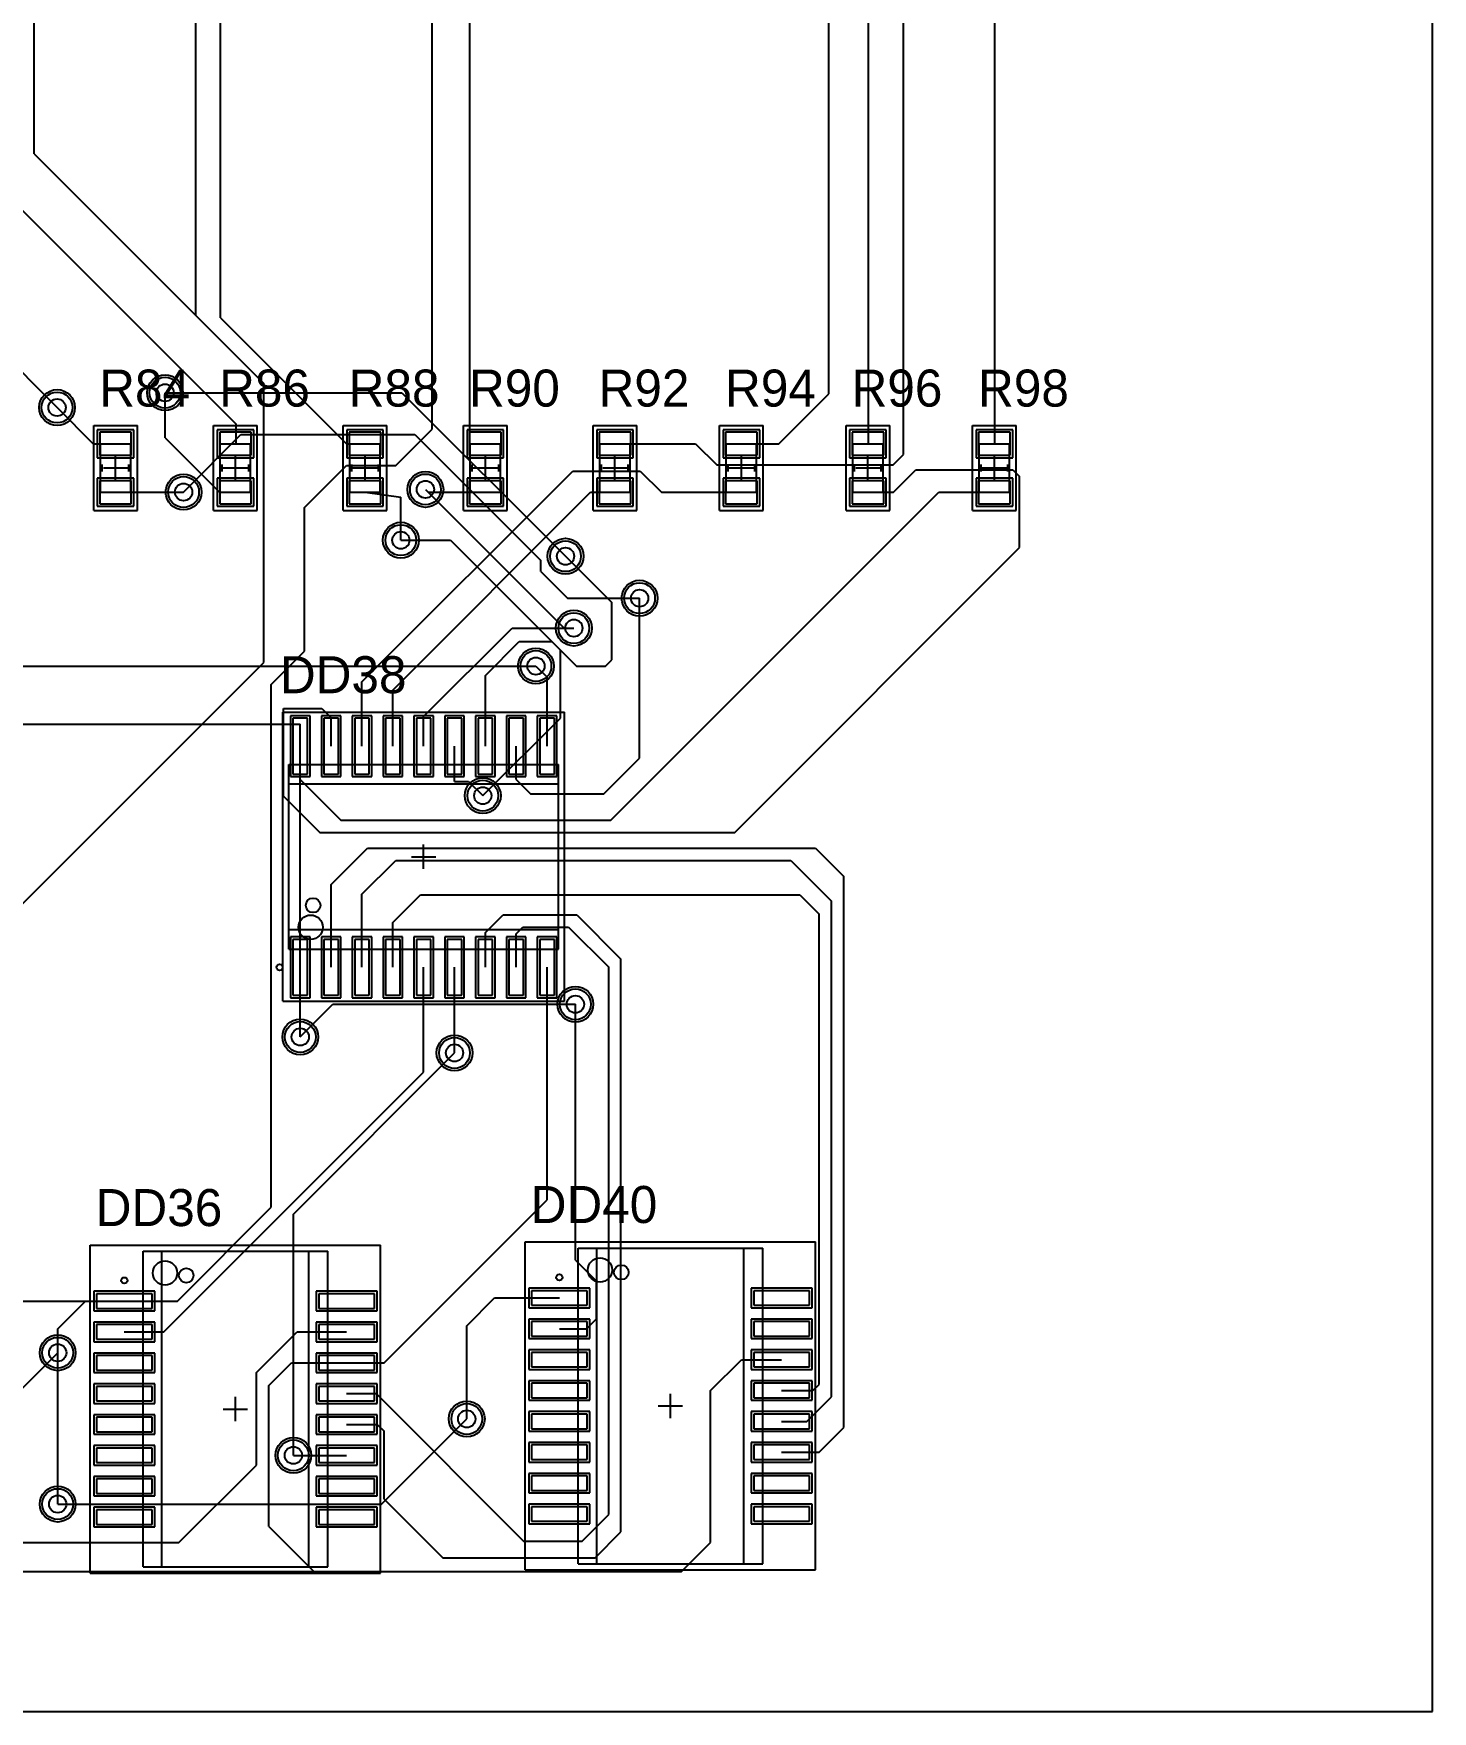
# Model space of a CAD drawing. Header units: millimetres. Extents: x 26 to 338, y 26 to 225.
# Drawn here: x 280.7 to 338.3, y 25.9 to 95 of the extents above; entities that cross this region are included whole.
import ezdxf

# ---------------------------------------------------------------- set-up
doc = ezdxf.new("R2010")
doc.units = ezdxf.units.MM
for name, color, linetype in [('BottomLayer', 5, 'Continuous'), ('BottomSolder', 6, 'Continuous'), ('Mechanical13', 56, 'Continuous'), ('Mechanical15', 56, 'Continuous'), ('MultiLayer', 9, 'Continuous'), ('TopLayer', 1, 'Continuous'), ('TopOverlay', 2, 'Continuous'), ('TopPaste', 8, 'Continuous'), ('TopSolder', 216, 'Continuous'), ('ViaHoleLayer', 16, 'Continuous')]:
    doc.layers.add(name, color=color, linetype=linetype)

msp = doc.modelspace()

# ---------------------------------------------------------------- linework, layer by layer
at = {"layer": 'BottomLayer'}
for p, q in [((272.593, 88.697), (281.711, 79.578)), ((286.156, 80.188), (295.91, 80.188)), ((295.91, 80.188), (302.641, 73.457)), ((286.918, 76.098), (289.281, 78.461)), ((289.281, 78.461), (296.443, 78.461)), ((296.443, 78.461), (301.625, 73.279)), ((296.875, 76.206), (302.583, 70.498)), ((295.863, 74.117), (297.913, 74.117)), ((297.913, 74.117), (302.434, 69.596)), ((301.625, 72.822), (301.625, 73.279)), ((301.625, 72.822), (302.717, 71.73)), ((302.717, 71.73), (305.689, 71.73)), ((302.583, 70.498), (302.984, 70.498)), ((302.434, 66.798), (302.434, 69.596)), ((278.79, 68.936), (301.422, 68.936)), ((234.442, 66.548), (291.722, 66.548)), ((291.722, 53.67), (291.722, 66.548)), ((299.237, 63.602), (302.434, 66.798)), ((291.722, 53.67), (293.068, 55.016)), ((293.068, 55.016), (303.047, 55.016)), ((291.44, 46.38), (298.072, 53.013)), ((291.44, 36.449), (291.44, 46.38)), ((276.575, 35.509), (281.737, 40.671)), ((295.072, 34.442), (298.577, 37.948)), ((281.737, 34.442), (295.072, 34.442))]:
    msp.add_line(p, q, dxfattribs=at)
for centre in [(286.156, 80.188), (281.711, 79.578), (286.918, 76.098), (296.875, 76.206), (295.863, 74.117), (302.641, 73.457), (305.689, 71.73), (302.984, 70.498), (301.422, 68.936), (299.237, 63.602), (303.047, 55.016), (291.722, 53.67), (298.072, 53.013), (281.737, 40.671), (298.577, 37.948), (291.44, 36.449), (281.737, 34.442)]:
    msp.add_circle(centre, 0.635, dxfattribs=at)
at = {"layer": 'BottomSolder'}
for centre in [(286.156, 80.188), (281.711, 79.578), (286.918, 76.098), (296.875, 76.206), (295.863, 74.117), (302.641, 73.457), (305.689, 71.73), (302.984, 70.498), (301.422, 68.936), (299.237, 63.602), (303.047, 55.016), (291.722, 53.67), (298.072, 53.013), (281.737, 40.671), (298.577, 37.948), (291.44, 36.449), (281.737, 34.442)]:
    msp.add_circle(centre, 0.737, dxfattribs=at)
at = {"layer": 'Mechanical13'}
for p, q in [((283.493, 76.089), (283.493, 78.089)), ((283.493, 78.089), (284.743, 78.089)), ((284.743, 76.089), (284.743, 78.089)), ((288.43, 76.089), (288.43, 78.089)), ((288.43, 78.089), (289.68, 78.089)), ((289.68, 76.089), (289.68, 78.089)), ((293.764, 76.089), (293.764, 78.089)), ((293.764, 78.089), (295.014, 78.089)), ((295.014, 76.089), (295.014, 78.089)), ((298.717, 76.089), (298.717, 78.089)), ((298.717, 78.089), (299.967, 78.089)), ((299.967, 76.089), (299.967, 78.089)), ((304.051, 76.089), (304.051, 78.089)), ((304.051, 78.089), (305.301, 78.089)), ((305.301, 76.089), (305.301, 78.089)), ((309.258, 76.089), (309.258, 78.089)), ((309.258, 78.089), (310.508, 78.089)), ((310.508, 76.089), (310.508, 78.089)), ((314.465, 76.089), (314.465, 78.089)), ((314.465, 78.089), (315.715, 78.089)), ((315.715, 76.089), (315.715, 78.089)), ((319.672, 76.089), (319.672, 78.089)), ((319.672, 78.089), (320.922, 78.089)), ((320.922, 76.089), (320.922, 78.089)), ((283.493, 76.089), (284.743, 76.089)), ((288.43, 76.089), (289.68, 76.089)), ((293.764, 76.089), (295.014, 76.089)), ((298.717, 76.089), (299.967, 76.089)), ((304.051, 76.089), (305.301, 76.089)), ((309.258, 76.089), (310.508, 76.089)), ((314.465, 76.089), (315.715, 76.089)), ((319.672, 76.089), (320.922, 76.089)), ((291.252, 64.887), (302.352, 64.887)), ((291.252, 57.287), (291.252, 64.887)), ((302.352, 57.287), (302.352, 64.887)), ((291.252, 57.287), (302.352, 57.287)), ((303.162, 31.981), (303.162, 44.981)), ((303.162, 44.981), (310.762, 44.981)), ((310.762, 31.981), (310.762, 44.981)), ((285.255, 31.854), (285.255, 44.854)), ((285.255, 44.854), (292.855, 44.854)), ((292.855, 31.854), (292.855, 44.854)), ((285.255, 31.854), (292.855, 31.854)), ((303.162, 31.981), (310.762, 31.981))]:
    msp.add_line(p, q, dxfattribs=at)
for centre in [(292.152, 58.187), (286.155, 43.954), (304.062, 44.081)]:
    msp.add_circle(centre, 0.5, dxfattribs=at)
at = {"layer": 'Mechanical15'}
for p, q in [((283.218, 75.339), (283.218, 78.839)), ((283.218, 78.839), (285.018, 78.839)), ((285.018, 75.339), (285.018, 78.839)), ((288.155, 75.339), (288.155, 78.839)), ((288.155, 78.839), (289.955, 78.839)), ((289.955, 75.339), (289.955, 78.839)), ((293.489, 75.339), (293.489, 78.839)), ((293.489, 78.839), (295.289, 78.839)), ((295.289, 75.339), (295.289, 78.839)), ((298.442, 75.339), (298.442, 78.839)), ((298.442, 78.839), (300.242, 78.839)), ((300.242, 75.339), (300.242, 78.839)), ((303.776, 75.339), (303.776, 78.839)), ((303.776, 78.839), (305.576, 78.839)), ((305.576, 75.339), (305.576, 78.839)), ((308.983, 75.339), (308.983, 78.839)), ((308.983, 78.839), (310.783, 78.839)), ((310.783, 75.339), (310.783, 78.839)), ((314.19, 75.339), (314.19, 78.839)), ((314.19, 78.839), (315.99, 78.839)), ((315.99, 75.339), (315.99, 78.839)), ((319.397, 75.339), (319.397, 78.839)), ((319.397, 78.839), (321.197, 78.839)), ((321.197, 75.339), (321.197, 78.839)), ((284.118, 76.589), (284.118, 77.589)), ((289.055, 76.589), (289.055, 77.589)), ((294.389, 76.589), (294.389, 77.589)), ((299.342, 76.589), (299.342, 77.589)), ((304.676, 76.589), (304.676, 77.589)), ((309.883, 76.589), (309.883, 77.589)), ((315.09, 76.589), (315.09, 77.589)), ((320.297, 76.589), (320.297, 77.589)), ((283.618, 77.089), (284.618, 77.089)), ((288.555, 77.089), (289.555, 77.089)), ((293.889, 77.089), (294.889, 77.089)), ((298.842, 77.089), (299.842, 77.089)), ((304.176, 77.089), (305.176, 77.089)), ((309.383, 77.089), (310.383, 77.089)), ((314.59, 77.089), (315.59, 77.089)), ((319.797, 77.089), (320.797, 77.089)), ((283.218, 75.339), (285.018, 75.339)), ((288.155, 75.339), (289.955, 75.339)), ((293.489, 75.339), (295.289, 75.339)), ((298.442, 75.339), (300.242, 75.339)), ((303.776, 75.339), (305.576, 75.339)), ((308.983, 75.339), (310.783, 75.339)), ((314.19, 75.339), (315.99, 75.339)), ((319.397, 75.339), (321.197, 75.339)), ((291.002, 67.037), (302.602, 67.037)), ((291.002, 55.137), (291.002, 67.037)), ((302.602, 55.137), (302.602, 67.037)), ((296.802, 60.587), (296.802, 61.587)), ((296.302, 61.087), (297.302, 61.087)), ((291.002, 55.137), (302.602, 55.137)), ((283.08, 31.604), (283.08, 45.104)), ((283.08, 45.104), (295.03, 45.104)), ((295.03, 31.604), (295.03, 45.104)), ((300.987, 31.731), (300.987, 45.231)), ((300.987, 45.231), (312.937, 45.231)), ((312.937, 31.731), (312.937, 45.231)), ((289.055, 37.854), (289.055, 38.854)), ((306.962, 37.981), (306.962, 38.981)), ((288.555, 38.354), (289.555, 38.354)), ((306.462, 38.481), (307.462, 38.481)), ((283.08, 31.604), (295.03, 31.604)), ((300.987, 31.731), (312.937, 31.731))]:
    msp.add_line(p, q, dxfattribs=at)
at = {"layer": 'MultiLayer'}
for centre in [(286.156, 80.188), (281.711, 79.578), (286.918, 76.098), (296.875, 76.206), (295.863, 74.117), (302.641, 73.457), (305.689, 71.73), (302.984, 70.498), (301.422, 68.936), (299.237, 63.602), (303.047, 55.016), (291.722, 53.67), (298.072, 53.013), (281.737, 40.671), (298.577, 37.948), (291.44, 36.449), (281.737, 34.442)]:
    msp.add_circle(centre, 0.635, dxfattribs=at)
at = {"layer": 'TopLayer'}
for p, q in [((338.328, 25.908), (338.328, 224.536)), ((320.319, 78.089), (320.319, 186.825)), ((313.487, 80.146), (313.487, 149.454)), ((315.112, 78.089), (315.112, 147.117)), ((316.56, 77.648), (316.56, 146.456)), ((280.772, 90.018), (280.772, 119.024)), ((287.426, 83.363), (287.426, 105.054)), ((297.155, 78.689), (297.155, 104.673)), ((288.442, 83.271), (288.442, 104.267)), ((298.704, 78.089), (298.704, 103.326)), ((280.772, 90.018), (287.426, 83.363)), ((279.629, 88.341), (289.077, 78.892)), ((287.426, 83.363), (290.22, 80.569)), ((288.442, 83.271), (293.624, 78.089)), ((286.156, 78.334), (286.156, 80.188)), ((290.22, 69.088), (290.22, 80.569)), ((311.429, 78.089), (313.487, 80.146)), ((281.711, 79.578), (283.201, 78.089)), ((289.077, 78.089), (289.077, 78.892)), ((283.201, 78.089), (284.118, 78.089)), ((284.768, 78.564), (283.468, 78.564)), ((283.468, 78.564), (283.468, 77.614)), ((284.768, 77.614), (284.768, 78.564)), ((286.156, 78.334), (288.401, 76.089)), ((289.705, 78.564), (288.405, 78.564)), ((288.405, 78.564), (288.405, 77.614)), ((289.055, 78.089), (289.077, 78.089)), ((289.705, 77.614), (289.705, 78.564)), ((293.624, 78.089), (294.389, 78.089)), ((295.039, 78.564), (293.739, 78.564)), ((293.739, 78.564), (293.739, 77.614)), ((295.039, 77.614), (295.039, 78.564)), ((295.656, 77.191), (297.155, 78.689)), ((299.992, 78.564), (298.692, 78.564)), ((298.692, 78.564), (298.692, 77.614)), ((298.704, 78.089), (299.342, 78.089)), ((299.992, 77.614), (299.992, 78.564)), ((305.326, 78.564), (304.026, 78.564)), ((304.026, 78.564), (304.026, 77.614)), ((304.676, 78.089), (307.991, 78.089)), ((305.326, 77.614), (305.326, 78.564)), ((307.991, 78.089), (308.864, 77.216)), ((310.533, 78.564), (309.233, 78.564)), ((309.233, 78.564), (309.233, 77.614)), ((309.883, 78.089), (311.429, 78.089)), ((310.533, 77.614), (310.533, 78.564)), ((315.74, 78.564), (314.44, 78.564)), ((314.44, 78.564), (314.44, 77.614)), ((315.09, 78.089), (315.112, 78.089)), ((315.74, 77.614), (315.74, 78.564)), ((320.947, 78.564), (319.647, 78.564)), ((319.647, 78.564), (319.647, 77.614)), ((320.297, 78.089), (320.319, 78.089)), ((320.947, 77.614), (320.947, 78.564)), ((283.468, 77.614), (284.768, 77.614)), ((288.405, 77.614), (289.705, 77.614)), ((293.739, 77.614), (295.039, 77.614)), ((298.692, 77.614), (299.992, 77.614)), ((304.026, 77.614), (305.326, 77.614)), ((309.233, 77.614), (310.533, 77.614)), ((314.44, 77.614), (315.74, 77.614)), ((316.128, 77.216), (316.56, 77.648)), ((319.647, 77.614), (320.947, 77.614)), ((291.897, 75.463), (293.624, 77.191)), ((293.624, 77.191), (295.656, 77.191)), ((294.262, 68.281), (302.943, 76.962)), ((302.943, 76.962), (305.714, 76.962)), ((305.714, 76.962), (306.587, 76.089)), ((308.864, 77.216), (316.128, 77.216)), ((316.144, 76.089), (317.068, 77.013)), ((317.068, 77.013), (321.056, 77.013)), ((321.056, 77.013), (321.335, 76.733)), ((321.335, 73.812), (321.335, 76.733)), ((284.768, 76.564), (283.468, 76.564)), ((283.468, 76.564), (283.468, 75.614)), ((284.118, 76.089), (286.909, 76.089)), ((284.768, 75.614), (284.768, 76.564)), ((286.909, 76.089), (286.918, 76.098)), ((288.401, 76.089), (289.055, 76.089)), ((289.705, 76.564), (288.405, 76.564)), ((288.405, 76.564), (288.405, 75.614)), ((289.705, 75.614), (289.705, 76.564)), ((295.039, 76.564), (293.739, 76.564)), ((293.739, 76.564), (293.739, 75.614)), ((294.389, 76.089), (295.863, 75.882)), ((295.039, 75.614), (295.039, 76.564)), ((295.532, 67.945), (303.676, 76.089)), ((296.875, 76.206), (296.992, 76.089)), ((296.992, 76.089), (299.342, 76.089)), ((299.992, 76.564), (298.692, 76.564)), ((298.692, 76.564), (298.692, 75.614)), ((299.992, 75.614), (299.992, 76.564)), ((303.676, 76.089), (304.676, 76.089)), ((305.326, 76.564), (304.026, 76.564)), ((304.026, 76.564), (304.026, 75.614)), ((304.509, 62.59), (318.008, 76.089)), ((305.326, 75.614), (305.326, 76.564)), ((306.587, 76.089), (309.883, 76.089)), ((310.533, 76.564), (309.233, 76.564)), ((309.233, 76.564), (309.233, 75.614)), ((310.533, 75.614), (310.533, 76.564)), ((315.74, 76.564), (314.44, 76.564)), ((314.44, 76.564), (314.44, 75.614)), ((315.09, 76.089), (316.144, 76.089)), ((315.74, 75.614), (315.74, 76.564)), ((318.008, 76.089), (320.297, 76.089)), ((320.947, 76.564), (319.647, 76.564)), ((319.647, 76.564), (319.647, 75.614)), ((320.947, 75.614), (320.947, 76.564)), ((283.468, 75.614), (284.768, 75.614)), ((288.405, 75.614), (289.705, 75.614)), ((291.897, 69.545), (291.897, 75.463)), ((293.739, 75.614), (295.039, 75.614)), ((295.863, 74.117), (295.863, 75.882)), ((298.692, 75.614), (299.992, 75.614)), ((304.026, 75.614), (305.326, 75.614)), ((309.233, 75.614), (310.533, 75.614)), ((314.44, 75.614), (315.74, 75.614)), ((319.647, 75.614), (320.947, 75.614)), ((302.641, 73.457), (304.546, 71.552)), ((309.609, 62.086), (321.335, 73.812)), ((304.546, 69.19), (304.546, 71.552)), ((305.689, 65.151), (305.689, 71.73)), ((296.802, 66.856), (300.444, 70.498)), ((300.444, 70.498), (302.984, 70.498)), ((299.342, 68.554), (300.736, 69.948)), ((300.736, 69.948), (302.082, 69.948)), ((302.082, 69.948), (303.094, 68.936)), ((278.308, 57.175), (290.22, 69.088)), ((290.525, 68.174), (291.897, 69.545)), ((304.292, 68.936), (304.546, 69.19)), ((299.342, 65.637), (299.342, 68.554)), ((301.422, 68.936), (301.882, 68.475)), ((301.882, 65.637), (301.882, 68.475)), ((303.094, 68.936), (304.292, 68.936)), ((290.525, 46.66), (290.525, 68.174)), ((294.262, 65.637), (294.262, 68.281)), ((295.532, 65.637), (295.532, 67.945)), ((291.033, 63.576), (291.033, 67.183)), ((291.033, 67.183), (292.611, 67.183)), ((292.611, 67.183), (292.992, 66.802)), ((292.022, 66.787), (291.422, 66.787)), ((291.422, 66.787), (291.422, 64.487)), ((292.022, 64.487), (292.022, 66.787)), ((293.292, 66.787), (292.692, 66.787)), ((292.692, 66.787), (292.692, 64.487)), ((292.992, 65.637), (292.992, 66.802)), ((293.292, 64.487), (293.292, 66.787)), ((294.562, 66.787), (293.962, 66.787)), ((293.962, 66.787), (293.962, 64.487)), ((294.562, 64.487), (294.562, 66.787)), ((295.832, 66.787), (295.232, 66.787)), ((295.232, 66.787), (295.232, 64.487)), ((295.832, 64.487), (295.832, 66.787)), ((297.102, 66.787), (296.502, 66.787)), ((296.502, 66.787), (296.502, 64.487)), ((296.802, 65.637), (296.802, 66.856)), ((297.102, 64.487), (297.102, 66.787)), ((298.372, 66.787), (297.772, 66.787)), ((297.772, 66.787), (297.772, 64.487)), ((298.372, 64.487), (298.372, 66.787)), ((299.642, 66.787), (299.042, 66.787)), ((299.042, 66.787), (299.042, 64.487)), ((299.642, 64.487), (299.642, 66.787)), ((300.912, 66.787), (300.312, 66.787)), ((300.312, 66.787), (300.312, 64.487)), ((300.912, 64.487), (300.912, 66.787)), ((302.182, 66.787), (301.582, 66.787)), ((301.582, 66.787), (301.582, 64.487)), ((302.182, 64.487), (302.182, 66.787)), ((291.722, 64.262), (291.722, 65.637)), ((298.072, 64.186), (298.072, 65.637)), ((300.612, 64.262), (300.612, 65.637)), ((304.216, 63.678), (305.689, 65.151)), ((291.422, 64.487), (292.022, 64.487)), ((291.722, 64.262), (293.394, 62.59)), ((292.692, 64.487), (293.292, 64.487)), ((293.962, 64.487), (294.562, 64.487)), ((295.232, 64.487), (295.832, 64.487)), ((296.502, 64.487), (297.102, 64.487)), ((297.772, 64.487), (298.372, 64.487)), ((299.042, 64.487), (299.642, 64.487)), ((300.312, 64.487), (300.912, 64.487)), ((300.612, 64.262), (301.196, 63.678)), ((301.582, 64.487), (302.182, 64.487)), ((291.033, 63.576), (292.524, 62.086)), ((298.072, 64.186), (298.653, 64.186)), ((298.653, 64.186), (299.237, 63.602)), ((301.196, 63.678), (304.216, 63.678)), ((293.394, 62.59), (304.509, 62.59)), ((292.524, 62.086), (309.609, 62.086)), ((292.992, 59.944), (294.491, 61.443)), ((294.262, 59.541), (295.656, 60.935)), ((294.491, 61.443), (312.928, 61.443)), ((295.656, 60.935), (311.912, 60.935)), ((311.912, 60.935), (313.588, 59.258)), ((312.928, 61.443), (314.096, 60.274)), ((314.096, 37.592), (314.096, 60.274)), ((292.992, 56.537), (292.992, 59.944)), ((294.262, 56.537), (294.262, 59.541)), ((295.532, 58.375), (296.672, 59.515)), ((296.672, 59.515), (312.29, 59.515)), ((312.29, 59.515), (313.08, 58.725)), ((313.08, 39.37), (313.08, 58.725)), ((313.588, 38.862), (313.588, 59.258)), ((295.532, 56.537), (295.532, 58.375)), ((299.342, 57.966), (300.072, 58.695)), ((300.072, 58.695), (303.102, 58.695)), ((300.612, 57.912), (300.891, 58.191)), ((300.891, 58.191), (302.768, 58.191)), ((302.768, 58.191), (304.418, 56.541)), ((303.102, 58.695), (304.922, 56.875)), ((292.022, 57.687), (291.422, 57.687)), ((291.422, 57.687), (291.422, 55.387)), ((292.022, 55.387), (292.022, 57.687)), ((293.292, 57.687), (292.692, 57.687)), ((292.692, 57.687), (292.692, 55.387)), ((293.292, 55.387), (293.292, 57.687)), ((294.562, 57.687), (293.962, 57.687)), ((293.962, 57.687), (293.962, 55.387)), ((294.562, 55.387), (294.562, 57.687)), ((295.832, 57.687), (295.232, 57.687)), ((295.232, 57.687), (295.232, 55.387)), ((295.832, 55.387), (295.832, 57.687)), ((297.102, 57.687), (296.502, 57.687)), ((296.502, 57.687), (296.502, 55.387)), ((297.102, 55.387), (297.102, 57.687)), ((298.372, 57.687), (297.772, 57.687)), ((297.772, 57.687), (297.772, 55.387)), ((298.372, 55.387), (298.372, 57.687)), ((299.642, 57.687), (299.042, 57.687)), ((299.042, 57.687), (299.042, 55.387)), ((299.342, 56.537), (299.342, 57.966)), ((299.642, 55.387), (299.642, 57.687)), ((300.912, 57.687), (300.312, 57.687)), ((300.312, 57.687), (300.312, 55.387)), ((300.612, 56.537), (300.612, 57.912)), ((300.912, 55.387), (300.912, 57.687)), ((302.182, 57.687), (301.582, 57.687)), ((301.582, 57.687), (301.582, 55.387)), ((302.182, 55.387), (302.182, 57.687)), ((304.922, 33.295), (304.922, 56.875)), ((291.722, 53.67), (291.722, 56.537)), ((296.802, 52.222), (296.802, 56.537)), ((298.072, 53.013), (298.072, 56.537)), ((301.882, 46.968), (301.882, 56.537)), ((304.418, 34.01), (304.418, 56.541)), ((291.422, 55.387), (292.022, 55.387)), ((292.692, 55.387), (293.292, 55.387)), ((293.962, 55.387), (294.562, 55.387)), ((295.232, 55.387), (295.832, 55.387)), ((296.502, 55.387), (297.102, 55.387)), ((297.772, 55.387), (298.372, 55.387)), ((299.042, 55.387), (299.642, 55.387)), ((300.312, 55.387), (300.912, 55.387)), ((301.582, 55.387), (302.182, 55.387)), ((303.047, 44.478), (303.047, 55.016)), ((286.109, 41.529), (296.802, 52.222)), ((295.173, 40.259), (301.882, 46.968)), ((286.664, 42.799), (290.525, 46.66)), ((303.047, 44.478), (303.914, 43.612)), ((303.914, 42.065), (303.914, 43.612)), ((285.63, 43.099), (283.33, 43.099)), ((283.33, 43.099), (283.33, 42.499)), ((285.63, 42.499), (285.63, 43.099)), ((294.78, 43.099), (292.48, 43.099)), ((292.48, 43.099), (292.48, 42.499)), ((294.78, 42.499), (294.78, 43.099)), ((298.577, 41.783), (299.72, 42.926)), ((299.72, 42.926), (302.387, 42.926)), ((303.537, 43.226), (301.237, 43.226)), ((301.237, 43.226), (301.237, 42.626)), ((303.537, 42.626), (303.537, 43.226)), ((312.687, 43.226), (310.387, 43.226)), ((310.387, 43.226), (310.387, 42.626)), ((312.687, 42.626), (312.687, 43.226)), ((279.933, 42.799), (282.88, 42.799)), ((281.737, 41.656), (282.88, 42.799)), ((282.88, 42.799), (284.48, 42.799)), ((283.33, 42.499), (285.63, 42.499)), ((284.48, 42.799), (286.664, 42.799)), ((292.48, 42.499), (294.78, 42.499)), ((301.237, 42.626), (303.537, 42.626)), ((310.387, 42.626), (312.687, 42.626)), ((281.737, 40.671), (281.737, 41.656)), ((285.63, 41.829), (283.33, 41.829)), ((283.33, 41.829), (283.33, 41.229)), ((284.48, 41.529), (286.109, 41.529)), ((285.63, 41.229), (285.63, 41.829)), ((289.924, 39.861), (291.592, 41.529)), ((291.592, 41.529), (293.63, 41.529)), ((294.78, 41.829), (292.48, 41.829)), ((292.48, 41.829), (292.48, 41.229)), ((294.78, 41.229), (294.78, 41.829)), ((298.577, 37.948), (298.577, 41.783)), ((303.537, 41.956), (301.237, 41.956)), ((301.237, 41.956), (301.237, 41.356)), ((302.387, 41.656), (303.505, 41.656)), ((303.505, 41.656), (303.914, 42.065)), ((303.537, 41.356), (303.537, 41.956)), ((312.687, 41.956), (310.387, 41.956)), ((310.387, 41.956), (310.387, 41.356)), ((312.687, 41.356), (312.687, 41.956)), ((283.33, 41.229), (285.63, 41.229)), ((292.48, 41.229), (294.78, 41.229)), ((301.237, 41.356), (303.537, 41.356)), ((310.387, 41.356), (312.687, 41.356)), ((281.737, 34.442), (281.737, 40.671)), ((285.63, 40.559), (283.33, 40.559)), ((283.33, 40.559), (283.33, 39.959)), ((285.63, 39.959), (285.63, 40.559)), ((290.428, 39.323), (291.363, 40.259)), ((291.363, 40.259), (293.63, 40.259)), ((294.78, 40.559), (292.48, 40.559)), ((292.48, 40.559), (292.48, 39.959)), ((293.63, 40.259), (295.173, 40.259)), ((294.78, 39.959), (294.78, 40.559)), ((303.537, 40.686), (301.237, 40.686)), ((301.237, 40.686), (301.237, 40.086)), ((301.237, 40.086), (303.537, 40.086)), ((303.537, 40.086), (303.537, 40.686)), ((308.61, 39.116), (309.88, 40.386)), ((309.88, 40.386), (311.537, 40.386)), ((312.687, 40.686), (310.387, 40.686)), ((310.387, 40.686), (310.387, 40.086)), ((310.387, 40.086), (312.687, 40.086)), ((312.687, 40.086), (312.687, 40.686)), ((283.33, 39.959), (285.63, 39.959)), ((289.924, 36.051), (289.924, 39.861)), ((292.48, 39.959), (294.78, 39.959)), ((303.537, 39.416), (301.237, 39.416)), ((301.237, 39.416), (301.237, 38.816)), ((303.537, 38.816), (303.537, 39.416)), ((312.687, 39.416), (310.387, 39.416)), ((310.387, 39.416), (310.387, 38.816)), ((312.687, 38.816), (312.687, 39.416)), ((312.826, 39.116), (313.08, 39.37)), ((285.63, 39.289), (283.33, 39.289)), ((283.33, 39.289), (283.33, 38.689)), ((283.33, 38.689), (285.63, 38.689)), ((285.63, 38.689), (285.63, 39.289)), ((290.428, 33.524), (290.428, 39.323)), ((294.78, 39.289), (292.48, 39.289)), ((292.48, 39.289), (292.48, 38.689)), ((292.48, 38.689), (294.78, 38.689)), ((293.63, 38.989), (294.843, 38.989)), ((294.78, 38.689), (294.78, 39.289)), ((294.843, 38.989), (300.914, 32.918)), ((301.237, 38.816), (303.537, 38.816)), ((308.61, 32.868), (308.61, 39.116)), ((310.387, 38.816), (312.687, 38.816)), ((311.537, 39.116), (312.826, 39.116)), ((312.572, 37.846), (313.588, 38.862)), ((285.63, 38.019), (283.33, 38.019)), ((283.33, 38.019), (283.33, 37.419)), ((285.63, 37.419), (285.63, 38.019)), ((294.78, 38.019), (292.48, 38.019)), ((292.48, 38.019), (292.48, 37.419)), ((294.78, 37.419), (294.78, 38.019)), ((303.537, 38.146), (301.237, 38.146)), ((301.237, 38.146), (301.237, 37.546)), ((303.537, 37.546), (303.537, 38.146)), ((312.687, 38.146), (310.387, 38.146)), ((310.387, 38.146), (310.387, 37.546)), ((312.687, 37.546), (312.687, 38.146)), ((283.33, 37.419), (285.63, 37.419)), ((292.48, 37.419), (294.78, 37.419)), ((293.63, 37.719), (294.894, 37.719)), ((294.894, 37.719), (295.173, 37.44)), ((295.173, 34.646), (295.173, 37.44)), ((301.237, 37.546), (303.537, 37.546)), ((310.387, 37.546), (312.687, 37.546)), ((311.537, 37.846), (312.572, 37.846)), ((313.08, 36.576), (314.096, 37.592)), ((285.63, 36.749), (283.33, 36.749)), ((283.33, 36.749), (283.33, 36.149)), ((285.63, 36.149), (285.63, 36.749)), ((294.78, 36.749), (292.48, 36.749)), ((292.48, 36.749), (292.48, 36.149)), ((294.78, 36.149), (294.78, 36.749)), ((303.537, 36.876), (301.237, 36.876)), ((301.237, 36.876), (301.237, 36.276)), ((303.537, 36.276), (303.537, 36.876)), ((312.687, 36.876), (310.387, 36.876)), ((310.387, 36.876), (310.387, 36.276)), ((312.687, 36.276), (312.687, 36.876)), ((283.33, 36.149), (285.63, 36.149)), ((286.728, 32.855), (289.924, 36.051)), ((291.44, 36.449), (293.63, 36.449)), ((292.48, 36.149), (294.78, 36.149)), ((301.237, 36.276), (303.537, 36.276)), ((310.387, 36.276), (312.687, 36.276)), ((311.537, 36.576), (313.08, 36.576)), ((285.63, 35.479), (283.33, 35.479)), ((283.33, 35.479), (283.33, 34.879)), ((285.63, 34.879), (285.63, 35.479)), ((294.78, 35.479), (292.48, 35.479)), ((292.48, 35.479), (292.48, 34.879)), ((294.78, 34.879), (294.78, 35.479)), ((303.537, 35.606), (301.237, 35.606)), ((301.237, 35.606), (301.237, 35.006)), ((303.537, 35.006), (303.537, 35.606)), ((312.687, 35.606), (310.387, 35.606)), ((310.387, 35.606), (310.387, 35.006)), ((312.687, 35.006), (312.687, 35.606)), ((283.33, 34.879), (285.63, 34.879)), ((292.48, 34.879), (294.78, 34.879)), ((295.173, 34.646), (297.586, 32.233)), ((301.237, 35.006), (303.537, 35.006)), ((310.387, 35.006), (312.687, 35.006)), ((285.63, 34.209), (283.33, 34.209)), ((283.33, 34.209), (283.33, 33.609)), ((285.63, 33.609), (285.63, 34.209)), ((294.78, 34.209), (292.48, 34.209)), ((292.48, 34.209), (292.48, 33.609)), ((294.78, 33.609), (294.78, 34.209)), ((303.537, 34.336), (301.237, 34.336)), ((301.237, 34.336), (301.237, 33.736)), ((303.327, 32.918), (304.418, 34.01)), ((303.537, 33.736), (303.537, 34.336)), ((312.687, 34.336), (310.387, 34.336)), ((310.387, 34.336), (310.387, 33.736)), ((312.687, 33.736), (312.687, 34.336)), ((283.33, 33.609), (285.63, 33.609)), ((290.428, 33.524), (292.278, 31.674)), ((292.48, 33.609), (294.78, 33.609)), ((301.237, 33.736), (303.537, 33.736)), ((303.86, 32.233), (304.922, 33.295)), ((310.387, 33.736), (312.687, 33.736)), ((269.24, 32.855), (286.728, 32.855)), ((300.914, 32.918), (303.327, 32.918)), ((307.416, 31.674), (308.61, 32.868)), ((297.586, 32.233), (303.86, 32.233)), ((274.777, 31.674), (292.278, 31.674)), ((292.278, 31.674), (307.416, 31.674)), ((25.654, 25.908), (338.328, 25.908))]:
    msp.add_line(p, q, dxfattribs=at)
for centre in [(286.156, 80.188), (281.711, 79.578), (286.918, 76.098), (296.875, 76.206), (295.863, 74.117), (302.641, 73.457), (305.689, 71.73), (302.984, 70.498), (301.422, 68.936), (299.237, 63.602), (303.047, 55.016), (291.722, 53.67), (298.072, 53.013), (281.737, 40.671), (298.577, 37.948), (291.44, 36.449), (281.737, 34.442)]:
    msp.add_circle(centre, 0.635, dxfattribs=at)
at = {"layer": 'TopOverlay'}
for p, q in [((283.568, 76.939), (283.568, 77.239)), ((284.668, 76.939), (284.668, 77.239)), ((288.505, 76.939), (288.505, 77.239)), ((289.605, 76.939), (289.605, 77.239)), ((293.839, 76.939), (293.839, 77.239)), ((294.939, 76.939), (294.939, 77.239)), ((298.792, 76.939), (298.792, 77.239)), ((299.892, 76.939), (299.892, 77.239)), ((304.126, 76.939), (304.126, 77.239)), ((305.226, 76.939), (305.226, 77.239)), ((309.333, 76.939), (309.333, 77.239)), ((310.433, 76.939), (310.433, 77.239)), ((314.54, 76.939), (314.54, 77.239)), ((315.64, 76.939), (315.64, 77.239)), ((319.747, 76.939), (319.747, 77.239)), ((320.847, 76.939), (320.847, 77.239)), ((291.252, 64.087), (302.352, 64.087)), ((291.252, 58.087), (291.252, 64.087)), ((302.352, 58.087), (302.352, 64.087)), ((291.252, 58.087), (302.352, 58.087)), ((303.937, 31.981), (303.937, 44.981)), ((303.937, 44.981), (309.987, 44.981)), ((309.987, 31.981), (309.987, 44.981)), ((286.03, 31.854), (286.03, 44.854)), ((286.03, 44.854), (292.08, 44.854)), ((292.08, 31.854), (292.08, 44.854)), ((286.03, 31.854), (292.08, 31.854)), ((303.937, 31.981), (309.987, 31.981))]:
    msp.add_line(p, q, dxfattribs=at)
for centre, radius in [((292.252, 59.087), 0.3), ((290.872, 56.537), 0.125), ((304.937, 43.981), 0.3), ((284.48, 43.649), 0.125), ((287.03, 43.854), 0.3), ((302.387, 43.776), 0.125)]:
    msp.add_circle(centre, radius, dxfattribs=at)
at = {"layer": 'TopPaste'}
for p, q in [((284.768, 78.564), (283.468, 78.564)), ((283.468, 78.564), (283.468, 77.614)), ((284.768, 77.614), (284.768, 78.564)), ((289.705, 78.564), (288.405, 78.564)), ((288.405, 78.564), (288.405, 77.614)), ((289.705, 77.614), (289.705, 78.564)), ((295.039, 78.564), (293.739, 78.564)), ((293.739, 78.564), (293.739, 77.614)), ((295.039, 77.614), (295.039, 78.564)), ((299.992, 78.564), (298.692, 78.564)), ((298.692, 78.564), (298.692, 77.614)), ((299.992, 77.614), (299.992, 78.564)), ((305.326, 78.564), (304.026, 78.564)), ((304.026, 78.564), (304.026, 77.614)), ((305.326, 77.614), (305.326, 78.564)), ((310.533, 78.564), (309.233, 78.564)), ((309.233, 78.564), (309.233, 77.614)), ((310.533, 77.614), (310.533, 78.564)), ((315.74, 78.564), (314.44, 78.564)), ((314.44, 78.564), (314.44, 77.614)), ((315.74, 77.614), (315.74, 78.564)), ((320.947, 78.564), (319.647, 78.564)), ((319.647, 78.564), (319.647, 77.614)), ((320.947, 77.614), (320.947, 78.564)), ((283.468, 77.614), (284.768, 77.614)), ((288.405, 77.614), (289.705, 77.614)), ((293.739, 77.614), (295.039, 77.614)), ((298.692, 77.614), (299.992, 77.614)), ((304.026, 77.614), (305.326, 77.614)), ((309.233, 77.614), (310.533, 77.614)), ((314.44, 77.614), (315.74, 77.614)), ((319.647, 77.614), (320.947, 77.614)), ((284.768, 76.564), (283.468, 76.564)), ((283.468, 76.564), (283.468, 75.614)), ((284.768, 75.614), (284.768, 76.564)), ((289.705, 76.564), (288.405, 76.564)), ((288.405, 76.564), (288.405, 75.614)), ((289.705, 75.614), (289.705, 76.564)), ((295.039, 76.564), (293.739, 76.564)), ((293.739, 76.564), (293.739, 75.614)), ((295.039, 75.614), (295.039, 76.564)), ((299.992, 76.564), (298.692, 76.564)), ((298.692, 76.564), (298.692, 75.614)), ((299.992, 75.614), (299.992, 76.564)), ((305.326, 76.564), (304.026, 76.564)), ((304.026, 76.564), (304.026, 75.614)), ((305.326, 75.614), (305.326, 76.564)), ((310.533, 76.564), (309.233, 76.564)), ((309.233, 76.564), (309.233, 75.614)), ((310.533, 75.614), (310.533, 76.564)), ((315.74, 76.564), (314.44, 76.564)), ((314.44, 76.564), (314.44, 75.614)), ((315.74, 75.614), (315.74, 76.564)), ((320.947, 76.564), (319.647, 76.564)), ((319.647, 76.564), (319.647, 75.614)), ((320.947, 75.614), (320.947, 76.564)), ((283.468, 75.614), (284.768, 75.614)), ((288.405, 75.614), (289.705, 75.614)), ((293.739, 75.614), (295.039, 75.614)), ((298.692, 75.614), (299.992, 75.614)), ((304.026, 75.614), (305.326, 75.614)), ((309.233, 75.614), (310.533, 75.614)), ((314.44, 75.614), (315.74, 75.614)), ((319.647, 75.614), (320.947, 75.614)), ((292.022, 66.787), (291.422, 66.787)), ((291.422, 66.787), (291.422, 64.487)), ((292.022, 64.487), (292.022, 66.787)), ((293.292, 66.787), (292.692, 66.787)), ((292.692, 66.787), (292.692, 64.487)), ((293.292, 64.487), (293.292, 66.787)), ((294.562, 66.787), (293.962, 66.787)), ((293.962, 66.787), (293.962, 64.487)), ((294.562, 64.487), (294.562, 66.787)), ((295.832, 66.787), (295.232, 66.787)), ((295.232, 66.787), (295.232, 64.487)), ((295.832, 64.487), (295.832, 66.787)), ((297.102, 66.787), (296.502, 66.787)), ((296.502, 66.787), (296.502, 64.487)), ((297.102, 64.487), (297.102, 66.787)), ((298.372, 66.787), (297.772, 66.787)), ((297.772, 66.787), (297.772, 64.487)), ((298.372, 64.487), (298.372, 66.787)), ((299.642, 66.787), (299.042, 66.787)), ((299.042, 66.787), (299.042, 64.487)), ((299.642, 64.487), (299.642, 66.787)), ((300.912, 66.787), (300.312, 66.787)), ((300.312, 66.787), (300.312, 64.487)), ((300.912, 64.487), (300.912, 66.787)), ((302.182, 66.787), (301.582, 66.787)), ((301.582, 66.787), (301.582, 64.487)), ((302.182, 64.487), (302.182, 66.787)), ((291.422, 64.487), (292.022, 64.487)), ((292.692, 64.487), (293.292, 64.487)), ((293.962, 64.487), (294.562, 64.487)), ((295.232, 64.487), (295.832, 64.487)), ((296.502, 64.487), (297.102, 64.487)), ((297.772, 64.487), (298.372, 64.487)), ((299.042, 64.487), (299.642, 64.487)), ((300.312, 64.487), (300.912, 64.487)), ((301.582, 64.487), (302.182, 64.487)), ((292.022, 57.687), (291.422, 57.687)), ((291.422, 57.687), (291.422, 55.387)), ((292.022, 55.387), (292.022, 57.687)), ((293.292, 57.687), (292.692, 57.687)), ((292.692, 57.687), (292.692, 55.387)), ((293.292, 55.387), (293.292, 57.687)), ((294.562, 57.687), (293.962, 57.687)), ((293.962, 57.687), (293.962, 55.387)), ((294.562, 55.387), (294.562, 57.687)), ((295.832, 57.687), (295.232, 57.687)), ((295.232, 57.687), (295.232, 55.387)), ((295.832, 55.387), (295.832, 57.687)), ((297.102, 57.687), (296.502, 57.687)), ((296.502, 57.687), (296.502, 55.387)), ((297.102, 55.387), (297.102, 57.687)), ((298.372, 57.687), (297.772, 57.687)), ((297.772, 57.687), (297.772, 55.387)), ((298.372, 55.387), (298.372, 57.687)), ((299.642, 57.687), (299.042, 57.687)), ((299.042, 57.687), (299.042, 55.387)), ((299.642, 55.387), (299.642, 57.687)), ((300.912, 57.687), (300.312, 57.687)), ((300.312, 57.687), (300.312, 55.387)), ((300.912, 55.387), (300.912, 57.687)), ((302.182, 57.687), (301.582, 57.687)), ((301.582, 57.687), (301.582, 55.387)), ((302.182, 55.387), (302.182, 57.687)), ((291.422, 55.387), (292.022, 55.387)), ((292.692, 55.387), (293.292, 55.387)), ((293.962, 55.387), (294.562, 55.387)), ((295.232, 55.387), (295.832, 55.387)), ((296.502, 55.387), (297.102, 55.387)), ((297.772, 55.387), (298.372, 55.387)), ((299.042, 55.387), (299.642, 55.387)), ((300.312, 55.387), (300.912, 55.387)), ((301.582, 55.387), (302.182, 55.387)), ((285.63, 43.099), (283.33, 43.099)), ((283.33, 43.099), (283.33, 42.499)), ((285.63, 42.499), (285.63, 43.099)), ((294.78, 43.099), (292.48, 43.099)), ((292.48, 43.099), (292.48, 42.499)), ((294.78, 42.499), (294.78, 43.099)), ((303.537, 43.226), (301.237, 43.226)), ((301.237, 43.226), (301.237, 42.626)), ((303.537, 42.626), (303.537, 43.226)), ((312.687, 43.226), (310.387, 43.226)), ((310.387, 43.226), (310.387, 42.626)), ((312.687, 42.626), (312.687, 43.226)), ((283.33, 42.499), (285.63, 42.499)), ((292.48, 42.499), (294.78, 42.499)), ((301.237, 42.626), (303.537, 42.626)), ((310.387, 42.626), (312.687, 42.626)), ((285.63, 41.829), (283.33, 41.829)), ((283.33, 41.829), (283.33, 41.229)), ((285.63, 41.229), (285.63, 41.829)), ((294.78, 41.829), (292.48, 41.829)), ((292.48, 41.829), (292.48, 41.229)), ((294.78, 41.229), (294.78, 41.829)), ((303.537, 41.956), (301.237, 41.956)), ((301.237, 41.956), (301.237, 41.356)), ((303.537, 41.356), (303.537, 41.956)), ((312.687, 41.956), (310.387, 41.956)), ((310.387, 41.956), (310.387, 41.356)), ((312.687, 41.356), (312.687, 41.956)), ((283.33, 41.229), (285.63, 41.229)), ((292.48, 41.229), (294.78, 41.229)), ((301.237, 41.356), (303.537, 41.356)), ((310.387, 41.356), (312.687, 41.356)), ((285.63, 40.559), (283.33, 40.559)), ((283.33, 40.559), (283.33, 39.959)), ((285.63, 39.959), (285.63, 40.559)), ((294.78, 40.559), (292.48, 40.559)), ((292.48, 40.559), (292.48, 39.959)), ((294.78, 39.959), (294.78, 40.559)), ((303.537, 40.686), (301.237, 40.686)), ((301.237, 40.686), (301.237, 40.086)), ((301.237, 40.086), (303.537, 40.086)), ((303.537, 40.086), (303.537, 40.686)), ((312.687, 40.686), (310.387, 40.686)), ((310.387, 40.686), (310.387, 40.086)), ((310.387, 40.086), (312.687, 40.086)), ((312.687, 40.086), (312.687, 40.686)), ((283.33, 39.959), (285.63, 39.959)), ((292.48, 39.959), (294.78, 39.959)), ((303.537, 39.416), (301.237, 39.416)), ((301.237, 39.416), (301.237, 38.816)), ((303.537, 38.816), (303.537, 39.416)), ((312.687, 39.416), (310.387, 39.416)), ((310.387, 39.416), (310.387, 38.816)), ((312.687, 38.816), (312.687, 39.416)), ((285.63, 39.289), (283.33, 39.289)), ((283.33, 39.289), (283.33, 38.689)), ((283.33, 38.689), (285.63, 38.689)), ((285.63, 38.689), (285.63, 39.289)), ((294.78, 39.289), (292.48, 39.289)), ((292.48, 39.289), (292.48, 38.689)), ((292.48, 38.689), (294.78, 38.689)), ((294.78, 38.689), (294.78, 39.289)), ((301.237, 38.816), (303.537, 38.816)), ((310.387, 38.816), (312.687, 38.816)), ((285.63, 38.019), (283.33, 38.019)), ((283.33, 38.019), (283.33, 37.419)), ((285.63, 37.419), (285.63, 38.019)), ((294.78, 38.019), (292.48, 38.019)), ((292.48, 38.019), (292.48, 37.419)), ((294.78, 37.419), (294.78, 38.019)), ((303.537, 38.146), (301.237, 38.146)), ((301.237, 38.146), (301.237, 37.546)), ((303.537, 37.546), (303.537, 38.146)), ((312.687, 38.146), (310.387, 38.146)), ((310.387, 38.146), (310.387, 37.546)), ((312.687, 37.546), (312.687, 38.146)), ((283.33, 37.419), (285.63, 37.419)), ((292.48, 37.419), (294.78, 37.419)), ((301.237, 37.546), (303.537, 37.546)), ((310.387, 37.546), (312.687, 37.546)), ((285.63, 36.749), (283.33, 36.749)), ((283.33, 36.749), (283.33, 36.149)), ((285.63, 36.149), (285.63, 36.749)), ((294.78, 36.749), (292.48, 36.749)), ((292.48, 36.749), (292.48, 36.149)), ((294.78, 36.149), (294.78, 36.749)), ((303.537, 36.876), (301.237, 36.876)), ((301.237, 36.876), (301.237, 36.276)), ((303.537, 36.276), (303.537, 36.876)), ((312.687, 36.876), (310.387, 36.876)), ((310.387, 36.876), (310.387, 36.276)), ((312.687, 36.276), (312.687, 36.876)), ((283.33, 36.149), (285.63, 36.149)), ((292.48, 36.149), (294.78, 36.149)), ((301.237, 36.276), (303.537, 36.276)), ((310.387, 36.276), (312.687, 36.276)), ((285.63, 35.479), (283.33, 35.479)), ((283.33, 35.479), (283.33, 34.879)), ((285.63, 34.879), (285.63, 35.479)), ((294.78, 35.479), (292.48, 35.479)), ((292.48, 35.479), (292.48, 34.879)), ((294.78, 34.879), (294.78, 35.479)), ((303.537, 35.606), (301.237, 35.606)), ((301.237, 35.606), (301.237, 35.006)), ((303.537, 35.006), (303.537, 35.606)), ((312.687, 35.606), (310.387, 35.606)), ((310.387, 35.606), (310.387, 35.006)), ((312.687, 35.006), (312.687, 35.606)), ((283.33, 34.879), (285.63, 34.879)), ((292.48, 34.879), (294.78, 34.879)), ((301.237, 35.006), (303.537, 35.006)), ((310.387, 35.006), (312.687, 35.006)), ((285.63, 34.209), (283.33, 34.209)), ((283.33, 34.209), (283.33, 33.609)), ((285.63, 33.609), (285.63, 34.209)), ((294.78, 34.209), (292.48, 34.209)), ((292.48, 34.209), (292.48, 33.609)), ((294.78, 33.609), (294.78, 34.209)), ((303.537, 34.336), (301.237, 34.336)), ((301.237, 34.336), (301.237, 33.736)), ((303.537, 33.736), (303.537, 34.336)), ((312.687, 34.336), (310.387, 34.336)), ((310.387, 34.336), (310.387, 33.736)), ((312.687, 33.736), (312.687, 34.336)), ((283.33, 33.609), (285.63, 33.609)), ((292.48, 33.609), (294.78, 33.609)), ((301.237, 33.736), (303.537, 33.736)), ((310.387, 33.736), (312.687, 33.736))]:
    msp.add_line(p, q, dxfattribs=at)
at = {"layer": 'TopSolder'}
for p, q in [((284.87, 78.666), (283.366, 78.666)), ((283.366, 78.666), (283.366, 77.512)), ((284.87, 77.512), (284.87, 78.666)), ((289.807, 78.666), (288.303, 78.666)), ((288.303, 78.666), (288.303, 77.512)), ((289.807, 77.512), (289.807, 78.666)), ((295.141, 78.666), (293.637, 78.666)), ((293.637, 78.666), (293.637, 77.512)), ((295.141, 77.512), (295.141, 78.666)), ((300.094, 78.666), (298.59, 78.666)), ((298.59, 78.666), (298.59, 77.512)), ((300.094, 77.512), (300.094, 78.666)), ((305.428, 78.666), (303.924, 78.666)), ((303.924, 78.666), (303.924, 77.512)), ((305.428, 77.512), (305.428, 78.666)), ((310.635, 78.666), (309.131, 78.666)), ((309.131, 78.666), (309.131, 77.512)), ((310.635, 77.512), (310.635, 78.666)), ((315.842, 78.666), (314.338, 78.666)), ((314.338, 78.666), (314.338, 77.512)), ((315.842, 77.512), (315.842, 78.666)), ((321.049, 78.666), (319.545, 78.666)), ((319.545, 78.666), (319.545, 77.512)), ((321.049, 77.512), (321.049, 78.666)), ((283.366, 77.512), (284.87, 77.512)), ((288.303, 77.512), (289.807, 77.512)), ((293.637, 77.512), (295.141, 77.512)), ((298.59, 77.512), (300.094, 77.512)), ((303.924, 77.512), (305.428, 77.512)), ((309.131, 77.512), (310.635, 77.512)), ((314.338, 77.512), (315.842, 77.512)), ((319.545, 77.512), (321.049, 77.512)), ((284.87, 76.666), (283.366, 76.666)), ((283.366, 76.666), (283.366, 75.512)), ((284.87, 75.512), (284.87, 76.666)), ((289.807, 76.666), (288.303, 76.666)), ((288.303, 76.666), (288.303, 75.512)), ((289.807, 75.512), (289.807, 76.666)), ((295.141, 76.666), (293.637, 76.666)), ((293.637, 76.666), (293.637, 75.512)), ((295.141, 75.512), (295.141, 76.666)), ((300.094, 76.666), (298.59, 76.666)), ((298.59, 76.666), (298.59, 75.512)), ((300.094, 75.512), (300.094, 76.666)), ((305.428, 76.666), (303.924, 76.666)), ((303.924, 76.666), (303.924, 75.512)), ((305.428, 75.512), (305.428, 76.666)), ((310.635, 76.666), (309.131, 76.666)), ((309.131, 76.666), (309.131, 75.512)), ((310.635, 75.512), (310.635, 76.666)), ((315.842, 76.666), (314.338, 76.666)), ((314.338, 76.666), (314.338, 75.512)), ((315.842, 75.512), (315.842, 76.666)), ((321.049, 76.666), (319.545, 76.666)), ((319.545, 76.666), (319.545, 75.512)), ((321.049, 75.512), (321.049, 76.666)), ((283.366, 75.512), (284.87, 75.512)), ((288.303, 75.512), (289.807, 75.512)), ((293.637, 75.512), (295.141, 75.512)), ((298.59, 75.512), (300.094, 75.512)), ((303.924, 75.512), (305.428, 75.512)), ((309.131, 75.512), (310.635, 75.512)), ((314.338, 75.512), (315.842, 75.512)), ((319.545, 75.512), (321.049, 75.512)), ((292.124, 66.889), (291.32, 66.889)), ((291.32, 66.889), (291.32, 64.385)), ((292.124, 64.385), (292.124, 66.889)), ((293.394, 66.889), (292.59, 66.889)), ((292.59, 66.889), (292.59, 64.385)), ((293.394, 64.385), (293.394, 66.889)), ((294.664, 66.889), (293.86, 66.889)), ((293.86, 66.889), (293.86, 64.385)), ((294.664, 64.385), (294.664, 66.889)), ((295.934, 66.889), (295.13, 66.889)), ((295.13, 66.889), (295.13, 64.385)), ((295.934, 64.385), (295.934, 66.889)), ((297.204, 66.889), (296.4, 66.889)), ((296.4, 66.889), (296.4, 64.385)), ((297.204, 64.385), (297.204, 66.889)), ((298.474, 66.889), (297.67, 66.889)), ((297.67, 66.889), (297.67, 64.385)), ((298.474, 64.385), (298.474, 66.889)), ((299.744, 66.889), (298.94, 66.889)), ((298.94, 66.889), (298.94, 64.385)), ((299.744, 64.385), (299.744, 66.889)), ((301.014, 66.889), (300.21, 66.889)), ((300.21, 66.889), (300.21, 64.385)), ((301.014, 64.385), (301.014, 66.889)), ((302.284, 66.889), (301.48, 66.889)), ((301.48, 66.889), (301.48, 64.385)), ((302.284, 64.385), (302.284, 66.889)), ((291.32, 64.385), (292.124, 64.385)), ((292.59, 64.385), (293.394, 64.385)), ((293.86, 64.385), (294.664, 64.385)), ((295.13, 64.385), (295.934, 64.385)), ((296.4, 64.385), (297.204, 64.385)), ((297.67, 64.385), (298.474, 64.385)), ((298.94, 64.385), (299.744, 64.385)), ((300.21, 64.385), (301.014, 64.385)), ((301.48, 64.385), (302.284, 64.385)), ((292.124, 57.789), (291.32, 57.789)), ((291.32, 57.789), (291.32, 55.285)), ((292.124, 55.285), (292.124, 57.789)), ((293.394, 57.789), (292.59, 57.789)), ((292.59, 57.789), (292.59, 55.285)), ((293.394, 55.285), (293.394, 57.789)), ((294.664, 57.789), (293.86, 57.789)), ((293.86, 57.789), (293.86, 55.285)), ((294.664, 55.285), (294.664, 57.789)), ((295.934, 57.789), (295.13, 57.789)), ((295.13, 57.789), (295.13, 55.285)), ((295.934, 55.285), (295.934, 57.789)), ((297.204, 57.789), (296.4, 57.789)), ((296.4, 57.789), (296.4, 55.285)), ((297.204, 55.285), (297.204, 57.789)), ((298.474, 57.789), (297.67, 57.789)), ((297.67, 57.789), (297.67, 55.285)), ((298.474, 55.285), (298.474, 57.789)), ((299.744, 57.789), (298.94, 57.789)), ((298.94, 57.789), (298.94, 55.285)), ((299.744, 55.285), (299.744, 57.789)), ((301.014, 57.789), (300.21, 57.789)), ((300.21, 57.789), (300.21, 55.285)), ((301.014, 55.285), (301.014, 57.789)), ((302.284, 57.789), (301.48, 57.789)), ((301.48, 57.789), (301.48, 55.285)), ((302.284, 55.285), (302.284, 57.789)), ((291.32, 55.285), (292.124, 55.285)), ((292.59, 55.285), (293.394, 55.285)), ((293.86, 55.285), (294.664, 55.285)), ((295.13, 55.285), (295.934, 55.285)), ((296.4, 55.285), (297.204, 55.285)), ((297.67, 55.285), (298.474, 55.285)), ((298.94, 55.285), (299.744, 55.285)), ((300.21, 55.285), (301.014, 55.285)), ((301.48, 55.285), (302.284, 55.285)), ((285.732, 43.201), (283.228, 43.201)), ((283.228, 43.201), (283.228, 42.397)), ((285.732, 42.397), (285.732, 43.201)), ((294.882, 43.201), (292.378, 43.201)), ((292.378, 43.201), (292.378, 42.397)), ((294.882, 42.397), (294.882, 43.201)), ((303.639, 43.328), (301.135, 43.328)), ((301.135, 43.328), (301.135, 42.524)), ((303.639, 42.524), (303.639, 43.328)), ((312.789, 43.328), (310.285, 43.328)), ((310.285, 43.328), (310.285, 42.524)), ((312.789, 42.524), (312.789, 43.328)), ((283.228, 42.397), (285.732, 42.397)), ((292.378, 42.397), (294.882, 42.397)), ((301.135, 42.524), (303.639, 42.524)), ((310.285, 42.524), (312.789, 42.524)), ((285.732, 41.931), (283.228, 41.931)), ((283.228, 41.931), (283.228, 41.127)), ((285.732, 41.127), (285.732, 41.931)), ((294.882, 41.931), (292.378, 41.931)), ((292.378, 41.931), (292.378, 41.127)), ((294.882, 41.127), (294.882, 41.931)), ((303.639, 42.058), (301.135, 42.058)), ((301.135, 42.058), (301.135, 41.254)), ((303.639, 41.254), (303.639, 42.058)), ((312.789, 42.058), (310.285, 42.058)), ((310.285, 42.058), (310.285, 41.254)), ((312.789, 41.254), (312.789, 42.058)), ((283.228, 41.127), (285.732, 41.127)), ((292.378, 41.127), (294.882, 41.127)), ((301.135, 41.254), (303.639, 41.254)), ((303.639, 40.788), (301.135, 40.788)), ((301.135, 40.788), (301.135, 39.984)), ((303.639, 39.984), (303.639, 40.788)), ((310.285, 41.254), (312.789, 41.254)), ((312.789, 40.788), (310.285, 40.788)), ((310.285, 40.788), (310.285, 39.984)), ((312.789, 39.984), (312.789, 40.788)), ((285.732, 40.661), (283.228, 40.661)), ((283.228, 40.661), (283.228, 39.857)), ((285.732, 39.857), (285.732, 40.661)), ((294.882, 40.661), (292.378, 40.661)), ((292.378, 40.661), (292.378, 39.857)), ((294.882, 39.857), (294.882, 40.661)), ((283.228, 39.857), (285.732, 39.857)), ((285.732, 39.391), (283.228, 39.391)), ((283.228, 39.391), (283.228, 38.587)), ((285.732, 38.587), (285.732, 39.391)), ((292.378, 39.857), (294.882, 39.857)), ((294.882, 39.391), (292.378, 39.391)), ((292.378, 39.391), (292.378, 38.587)), ((294.882, 38.587), (294.882, 39.391)), ((301.135, 39.984), (303.639, 39.984)), ((303.639, 39.518), (301.135, 39.518)), ((301.135, 39.518), (301.135, 38.714)), ((303.639, 38.714), (303.639, 39.518)), ((310.285, 39.984), (312.789, 39.984)), ((312.789, 39.518), (310.285, 39.518)), ((310.285, 39.518), (310.285, 38.714)), ((312.789, 38.714), (312.789, 39.518)), ((301.135, 38.714), (303.639, 38.714)), ((310.285, 38.714), (312.789, 38.714)), ((283.228, 38.587), (285.732, 38.587)), ((285.732, 38.121), (283.228, 38.121)), ((283.228, 38.121), (283.228, 37.317)), ((285.732, 37.317), (285.732, 38.121)), ((292.378, 38.587), (294.882, 38.587)), ((294.882, 38.121), (292.378, 38.121)), ((292.378, 38.121), (292.378, 37.317)), ((294.882, 37.317), (294.882, 38.121)), ((303.639, 38.248), (301.135, 38.248)), ((301.135, 38.248), (301.135, 37.444)), ((303.639, 37.444), (303.639, 38.248)), ((312.789, 38.248), (310.285, 38.248)), ((310.285, 38.248), (310.285, 37.444)), ((312.789, 37.444), (312.789, 38.248)), ((283.228, 37.317), (285.732, 37.317)), ((292.378, 37.317), (294.882, 37.317)), ((301.135, 37.444), (303.639, 37.444)), ((310.285, 37.444), (312.789, 37.444)), ((285.732, 36.851), (283.228, 36.851)), ((283.228, 36.851), (283.228, 36.047)), ((285.732, 36.047), (285.732, 36.851)), ((294.882, 36.851), (292.378, 36.851)), ((292.378, 36.851), (292.378, 36.047)), ((294.882, 36.047), (294.882, 36.851)), ((303.639, 36.978), (301.135, 36.978)), ((301.135, 36.978), (301.135, 36.174)), ((303.639, 36.174), (303.639, 36.978)), ((312.789, 36.978), (310.285, 36.978)), ((310.285, 36.978), (310.285, 36.174)), ((312.789, 36.174), (312.789, 36.978)), ((283.228, 36.047), (285.732, 36.047)), ((292.378, 36.047), (294.882, 36.047)), ((301.135, 36.174), (303.639, 36.174)), ((310.285, 36.174), (312.789, 36.174)), ((285.732, 35.581), (283.228, 35.581)), ((283.228, 35.581), (283.228, 34.777)), ((285.732, 34.777), (285.732, 35.581)), ((294.882, 35.581), (292.378, 35.581)), ((292.378, 35.581), (292.378, 34.777)), ((294.882, 34.777), (294.882, 35.581)), ((303.639, 35.708), (301.135, 35.708)), ((301.135, 35.708), (301.135, 34.904)), ((303.639, 34.904), (303.639, 35.708)), ((312.789, 35.708), (310.285, 35.708)), ((310.285, 35.708), (310.285, 34.904)), ((312.789, 34.904), (312.789, 35.708)), ((283.228, 34.777), (285.732, 34.777)), ((292.378, 34.777), (294.882, 34.777)), ((301.135, 34.904), (303.639, 34.904)), ((310.285, 34.904), (312.789, 34.904)), ((285.732, 34.311), (283.228, 34.311)), ((283.228, 34.311), (283.228, 33.507)), ((285.732, 33.507), (285.732, 34.311)), ((294.882, 34.311), (292.378, 34.311)), ((292.378, 34.311), (292.378, 33.507)), ((294.882, 33.507), (294.882, 34.311)), ((303.639, 34.438), (301.135, 34.438)), ((301.135, 34.438), (301.135, 33.634)), ((303.639, 33.634), (303.639, 34.438)), ((312.789, 34.438), (310.285, 34.438)), ((310.285, 34.438), (310.285, 33.634)), ((312.789, 33.634), (312.789, 34.438)), ((283.228, 33.507), (285.732, 33.507)), ((292.378, 33.507), (294.882, 33.507)), ((301.135, 33.634), (303.639, 33.634)), ((310.285, 33.634), (312.789, 33.634))]:
    msp.add_line(p, q, dxfattribs=at)
for centre in [(286.156, 80.188), (281.711, 79.578), (286.918, 76.098), (296.875, 76.206), (295.863, 74.117), (302.641, 73.457), (305.689, 71.73), (302.984, 70.498), (301.422, 68.936), (299.237, 63.602), (303.047, 55.016), (291.722, 53.67), (298.072, 53.013), (281.737, 40.671), (298.577, 37.948), (291.44, 36.449), (281.737, 34.442)]:
    msp.add_circle(centre, 0.737, dxfattribs=at)
at = {"layer": 'ViaHoleLayer'}
for centre in [(286.156, 80.188), (281.711, 79.578), (286.918, 76.098), (296.875, 76.206), (295.863, 74.117), (302.641, 73.457), (305.689, 71.73), (302.984, 70.498), (301.422, 68.936), (299.237, 63.602), (303.047, 55.016), (291.722, 53.67), (298.072, 53.013), (281.737, 40.671), (298.577, 37.948), (291.44, 36.449), (281.737, 34.442)]:
    msp.add_circle(centre, 0.356, dxfattribs=at)

# ---------------------------------------------------------------- texts
at = {"layer": 'TopOverlay'}
for s, p in [('R84', (283.445, 79.616)), ('R86', (288.382, 79.616)), ('R88', (293.716, 79.616)), ('R90', (298.669, 79.616)), ('R92', (304.003, 79.616)), ('R94', (309.21, 79.616)), ('R96', (314.417, 79.616)), ('R98', (319.624, 79.616)), ('DD38', (290.884, 67.818)), ('DD36', (283.302, 45.885)), ('DD40', (301.209, 46.012))]:
    msp.add_text(s, height=1.524, dxfattribs=at).set_placement(p)

doc.saveas('drawing.dxf')
